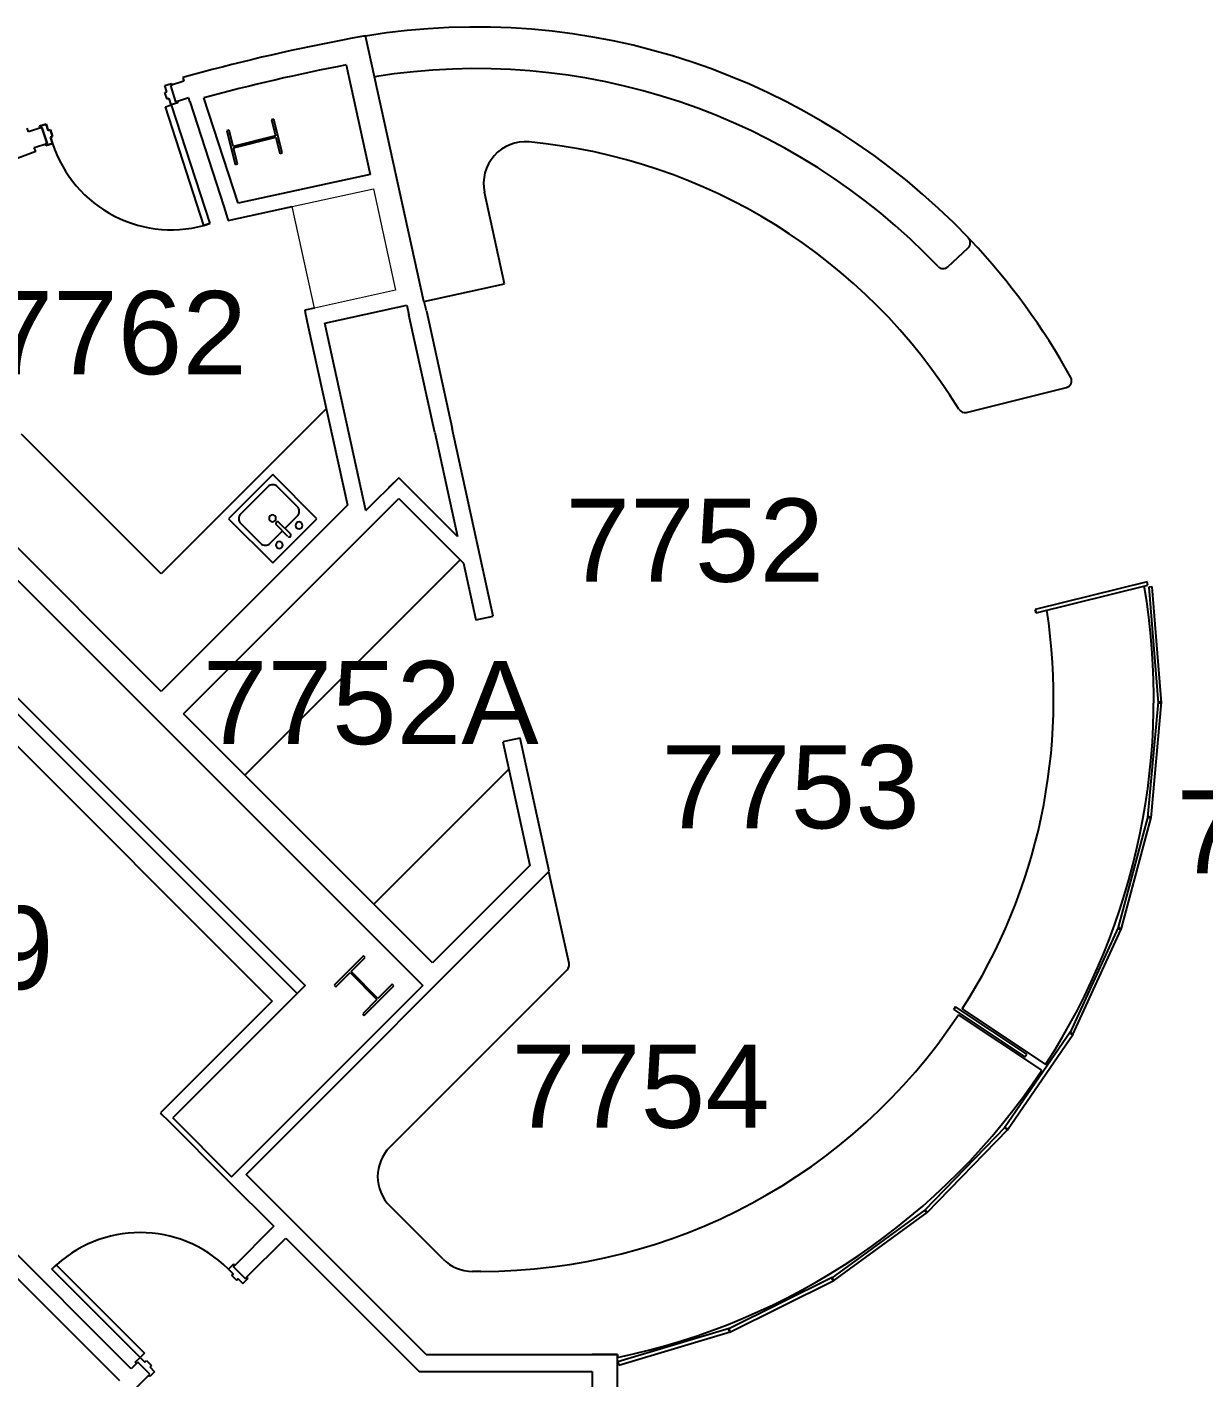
# Model space of a CAD drawing. Header units: inches. Extents: x -59 to 5673, y -29 to 4299.
# Drawn here: x 699.6 to 1039.2, y 3471.1 to 3860.9 of the extents above; entities that cross this region are included whole.
import ezdxf

# ---------------------------------------------------------------- set-up
doc = ezdxf.new("R2010")
doc.units = ezdxf.units.IN
doc.header["$LTSCALE"] = 96
doc.header["$MEASUREMENT"] = 0
for name, color, linetype in [('A-ANNO-ROOM', 4, 'Continuous'), ('A-COLS', 5, 'Continuous'), ('A-DOOR', 2, 'Continuous'), ('A-FLOR-CASE', 3, 'Continuous'), ('A-FLOR-PFIX', 2, 'Continuous'), ('A-GLAZ', 2, 'Continuous'), ('A-WALL-FULL', 6, 'Continuous')]:
    doc.layers.add(name, color=color, linetype=linetype)
doc.styles.add('ARIAL', font='arial.ttf')

msp = doc.modelspace()

# ---------------------------------------------------------------- linework, layer by layer
at = {"layer": 'A-COLS'}
for p, q in [((770.85, 3834.27), (770.15, 3834.1)), ((770.15, 3834.1), (771.31, 3829.45)), ((773.27, 3824.57), (770.85, 3834.27)), ((757.96, 3831.06), (757.27, 3830.89)), ((757.27, 3830.89), (759.69, 3821.18)), ((759.12, 3826.41), (757.96, 3831.06)), ((771.31, 3829.45), (759.12, 3826.41)), ((759.22, 3826.01), (771.41, 3829.05)), ((768.09, 3828.22), (768.66, 3828.79)), ((770.92, 3831.05), (771.51, 3831.64)), ((771.41, 3829.05), (772.57, 3824.4)), ((771.83, 3827.36), (772.43, 3827.95)), ((760.38, 3821.36), (759.22, 3826.01)), ((772.57, 3824.4), (773.27, 3824.57)), ((759.69, 3821.18), (760.38, 3821.36)), ((796.74, 3592.89), (788.25, 3584.4)), ((793.12, 3588.32), (797.21, 3592.41)), ((797.21, 3592.41), (796.74, 3592.89)), ((788.73, 3583.93), (792.82, 3588.02)), ((792.82, 3588.02), (800.57, 3580.27)), ((800.87, 3580.57), (793.12, 3588.32)), ((793.39, 3587.45), (793.69, 3587.75)), ((788.25, 3584.4), (788.73, 3583.93)), ((795.69, 3585.14), (796, 3585.45)), ((796.95, 3575.7), (805.44, 3584.19)), ((804.96, 3584.66), (800.87, 3580.57)), ((805.44, 3584.19), (804.96, 3584.66)), ((800.57, 3580.27), (796.48, 3576.18)), ((796.48, 3576.18), (796.95, 3575.7))]:
    msp.add_line(p, q, dxfattribs=at)
at = {"layer": 'A-DOOR'}
for p, q in [((739.42, 3843.95), (741.33, 3844.57)), ((739.42, 3843.95), (741.33, 3844.57)), ((740.02, 3842.11), (739.42, 3843.95)), ((740.02, 3842.11), (739.42, 3843.95)), ((741.48, 3844.1), (741, 3843.94)), ((741, 3843.94), (742.51, 3839.3)), ((741.33, 3844.57), (741.48, 3844.1)), ((741.33, 3844.57), (741.48, 3844.1)), ((739.43, 3841.92), (740.02, 3842.11)), ((739.43, 3841.92), (740.02, 3842.11)), ((740.05, 3840.02), (739.43, 3841.92)), ((740.05, 3840.02), (739.43, 3841.92)), ((740.64, 3840.21), (740.05, 3840.02)), ((740.64, 3840.21), (740.05, 3840.02)), ((741.24, 3838.37), (740.64, 3840.21)), ((741.24, 3838.37), (740.64, 3840.21)), ((742.51, 3839.3), (742.98, 3839.46)), ((742.98, 3839.46), (743.14, 3838.98)), ((742.98, 3839.46), (743.14, 3838.98)), ((739.57, 3837.83), (741.24, 3838.37)), ((750.68, 3803.58), (739.57, 3837.83)), ((743.14, 3838.98), (741.24, 3838.37)), ((743.14, 3838.98), (741.24, 3838.37)), ((741.24, 3838.37), (752.34, 3804.12)), ((705.18, 3832.85), (703.28, 3832.23)), ((703.28, 3832.23), (705.18, 3832.85)), ((703.28, 3832.23), (703.43, 3831.76)), ((703.43, 3831.76), (703.28, 3832.23)), ((703.43, 3831.76), (703.91, 3831.91)), ((703.91, 3831.91), (703.43, 3831.76)), ((703.91, 3831.91), (705.41, 3827.27)), ((705.41, 3827.27), (703.91, 3831.91)), ((705.78, 3831.01), (705.18, 3832.85)), ((705.18, 3832.85), (705.78, 3831.01)), ((706.37, 3831.2), (705.78, 3831.01)), ((705.78, 3831.01), (706.37, 3831.2)), ((706.99, 3829.3), (706.37, 3831.2)), ((706.37, 3831.2), (706.99, 3829.3)), ((706.39, 3829.1), (706.99, 3829.3)), ((706.99, 3829.3), (706.39, 3829.1)), ((706.99, 3827.26), (706.39, 3829.1)), ((706.39, 3829.1), (706.99, 3827.26)), ((705.41, 3827.27), (704.94, 3827.12)), ((704.94, 3827.12), (705.41, 3827.27)), ((704.94, 3827.12), (705.09, 3826.64)), ((705.09, 3826.64), (704.94, 3827.12)), ((705.09, 3826.64), (706.99, 3827.26)), ((706.99, 3827.26), (705.09, 3826.64)), ((752.34, 3804.12), (750.68, 3803.58)), ((706.84, 3502.48), (708.08, 3503.71)), ((732.29, 3477.02), (706.84, 3502.48)), ((708.08, 3503.71), (733.53, 3478.26)), ((759.16, 3503.89), (757.75, 3502.48)), ((757.75, 3502.48), (759.16, 3503.89)), ((757.75, 3502.48), (759.12, 3501.11)), ((759.12, 3501.11), (757.75, 3502.48)), ((759.12, 3501.11), (758.68, 3500.66)), ((758.68, 3500.66), (759.12, 3501.11)), ((758.68, 3500.66), (760.09, 3499.25)), ((760.09, 3499.25), (758.68, 3500.66)), ((759.52, 3503.54), (759.16, 3503.89)), ((759.16, 3503.89), (759.52, 3503.54)), ((759.16, 3503.18), (759.52, 3503.54)), ((759.52, 3503.54), (759.16, 3503.18)), ((762.61, 3499.74), (759.16, 3503.18)), ((759.16, 3503.18), (762.61, 3499.74)), ((760.09, 3499.25), (760.53, 3499.69)), ((760.53, 3499.69), (760.09, 3499.25)), ((760.53, 3499.69), (761.9, 3498.32)), ((761.9, 3498.32), (760.53, 3499.69)), ((761.9, 3498.32), (763.32, 3499.74)), ((763.32, 3499.74), (761.9, 3498.32)), ((762.96, 3500.09), (762.61, 3499.74)), ((762.61, 3499.74), (762.96, 3500.09)), ((763.32, 3499.74), (762.96, 3500.09)), ((762.96, 3500.09), (763.32, 3499.74)), ((730.88, 3475.61), (732.29, 3477.02)), ((730.88, 3475.61), (732.29, 3477.02)), ((733.53, 3478.26), (732.29, 3477.02)), ((732.29, 3477.02), (733.66, 3475.65)), ((732.29, 3477.02), (733.66, 3475.65)), ((731.23, 3475.25), (730.88, 3475.61)), ((731.23, 3475.25), (730.88, 3475.61)), ((731.59, 3475.61), (731.23, 3475.25)), ((735.03, 3472.16), (731.59, 3475.61)), ((733.66, 3475.65), (734.1, 3476.09)), ((733.66, 3475.65), (734.1, 3476.09)), ((734.1, 3476.09), (735.52, 3474.67)), ((734.1, 3476.09), (735.52, 3474.67)), ((735.52, 3474.67), (735.08, 3474.24)), ((735.52, 3474.67), (735.08, 3474.24)), ((735.08, 3474.24), (736.45, 3472.87)), ((735.08, 3474.24), (736.45, 3472.87)), ((734.68, 3471.81), (735.03, 3472.16)), ((735.03, 3471.45), (734.68, 3471.81)), ((735.03, 3471.45), (734.68, 3471.81)), ((736.45, 3472.87), (735.03, 3471.45)), ((736.45, 3472.87), (735.03, 3471.45))]:
    msp.add_line(p, q, dxfattribs=at)
for centre, start, end in [((741.24, 3838.37), 197.97, 287.97), ((741.24, 3838.37), 197.97, 287.97), ((732.29, 3477.02), 45, 135), ((732.29, 3477.02), 45, 135)]:
    msp.add_arc(centre, 36, start, end, dxfattribs=at)
at = {"layer": 'A-FLOR-CASE', "lineweight": 20}
for p, q in [((776.12, 3809.05), (799.57, 3814.19)), ((799.57, 3814.19), (805.99, 3784.89)), ((782.55, 3779.75), (776.12, 3809.05)), ((805.99, 3784.89), (782.55, 3779.75))]:
    msp.add_line(p, q, dxfattribs=at)
at = {"layer": 'A-FLOR-CASE'}
for p, q in [((837.44, 3786.8), (831.65, 3813.18)), ((965.3, 3791.7), (971.15, 3797.16)), ((814.12, 3781.68), (837.44, 3786.8)), ((970.68, 3749.67), (999.5, 3756.85)), ((785.97, 3750.73), (738.33, 3703.09)), ((738.33, 3703.09), (698.03, 3743.39)), ((762.46, 3645.02), (824.58, 3707.13)), ((838.6, 3646.74), (799.67, 3607.81)), ((856.02, 3590.68), (850.21, 3617.15)), ((804.31, 3537.67), (855.48, 3588.84)), ((992.41, 3559.87), (968.37, 3575.85)), ((969.46, 3577.53), (993.51, 3561.54)), ((819.67, 3505.34), (804.31, 3520.7)), ((830.58, 3501.83), (828.15, 3501.83)), ((869.95, 3477.83), (869.95, 3476.99))]:
    msp.add_line(p, q, dxfattribs=at)
for centre, radius, start, end in [((829.28, 3664.86), 196, 43.5907, 99.3808), ((829.27, 3664.86), 184, 43.6137, 99.1842), ((843.38, 3815.75), 12, 84.6393, 192.372), ((829.22, 3664.91), 163.5, 31.5904, 84.6393), ((969.79, 3798.62), 2, 313, 43.5907), ((970.47, 3797.89), 2, 43.2953, 58.2098), ((829.28, 3664.86), 196, 28.9602, 43.2953), ((963.93, 3793.16), 2, 223.6137, 313), ((999.02, 3758.79), 2, 284, 28.9602), ((970.2, 3751.61), 2, 211.5904, 284), ((830.58, 3667.08), 194.13, 327.0684, 9.64), ((830.58, 3667.08), 165.25, 327.1866, 8.8762), ((854.06, 3590.25), 2, 315, 12.372), ((830.58, 3667.08), 165.25, 270, 326.4931), ((830.58, 3667.08), 194.13, 281.7027, 326.4781), ((812.8, 3529.18), 12, 135, 225), ((828.15, 3513.83), 12, 225, 270)]:
    msp.add_arc(centre, radius, start, end, dxfattribs=at)
at = {"layer": 'A-FLOR-PFIX'}
for p, q in [((770.51, 3731.73), (757.78, 3719)), ((783.24, 3719), (770.51, 3731.73)), ((769.1, 3728.2), (761.32, 3720.42)), ((777.58, 3722.54), (771.93, 3728.2)), ((757.78, 3719), (770.51, 3706.28)), ((770.51, 3706.28), (783.24, 3719)), ((774.05, 3716.18), (777.58, 3719.71)), ((761.32, 3717.59), (766.98, 3711.93)), ((769.81, 3711.93), (773.34, 3715.47)), ((774.93, 3713.88), (771.57, 3717.24)), ((775.64, 3714.58), (772.28, 3717.94))]:
    msp.add_line(p, q, dxfattribs=at)
for centre, radius, start, end in [((770.51, 3726.78), 2, 45, 135), ((776.17, 3721.13), 2, 315, 45), ((762.73, 3719), 2, 135, 225), ((770.45, 3719.07), 1, 45, 225), ((770.45, 3719.07), 1, 225, 45), ((771.93, 3717.59), 0.5, 45, 225), ((778.11, 3717.06), 1, 45, 225), ((778.11, 3717.06), 1, 225, 45), ((768.39, 3713.35), 2, 225, 315), ((772.46, 3711.4), 1, 45, 225), ((772.46, 3711.4), 1, 225, 45), ((775.29, 3714.23), 0.5, 225, 45)]:
    msp.add_arc(centre, radius, start, end, dxfattribs=at)
at = {"layer": 'A-GLAZ'}
for p, q in [((1022.79, 3700.82), (990.52, 3692.78)), ((990.77, 3691.81), (1023.03, 3699.85)), ((1023.03, 3699.85), (1022.79, 3700.82)), ((1024.29, 3699.3), (1023.3, 3699.22)), ((1023.3, 3699.22), (1025.96, 3665.83)), ((1026.95, 3665.91), (1024.29, 3699.3)), ((990.77, 3691.81), (990.52, 3692.78)), ((990.52, 3692.78), (990.77, 3691.81)), ((1025.96, 3666.13), (1022.93, 3632.78)), ((1023.92, 3632.69), (1026.95, 3666.04)), ((1026.95, 3666.04), (1025.96, 3666.13)), ((1025.96, 3665.83), (1026.95, 3665.91)), ((1022.98, 3633.07), (1014.35, 3600.72)), ((1023.94, 3632.82), (1022.98, 3633.07)), ((1015.31, 3600.46), (1023.94, 3632.82)), ((1022.93, 3632.78), (1023.92, 3632.69)), ((1014.45, 3601), (1000.46, 3570.57)), ((1001.37, 3570.15), (1015.35, 3600.58)), ((1014.35, 3600.72), (1015.31, 3600.46)), ((1015.35, 3600.58), (1014.45, 3601)), ((967.56, 3578.19), (967, 3577.36)), ((967, 3577.36), (967.56, 3578.19)), ((967, 3577.36), (987.54, 3563.71)), ((988.09, 3564.54), (967.56, 3578.19)), ((1000.61, 3570.83), (981.68, 3543.21)), ((1000.46, 3570.57), (1001.37, 3570.15)), ((1001.43, 3570.26), (1000.61, 3570.83)), ((982.5, 3542.64), (1001.43, 3570.26)), ((987.54, 3563.71), (988.09, 3564.54)), ((981.86, 3543.44), (958.53, 3519.42)), ((981.68, 3543.21), (982.5, 3542.64)), ((982.58, 3542.74), (981.86, 3543.44)), ((959.25, 3518.72), (982.58, 3542.74)), ((958.75, 3519.62), (931.69, 3499.89)), ((932.28, 3499.09), (959.34, 3518.81)), ((958.53, 3519.42), (959.25, 3518.72)), ((959.34, 3518.81), (958.75, 3519.62)), ((931.94, 3500.05), (901.93, 3485.19)), ((902.38, 3484.29), (932.39, 3499.15)), ((931.69, 3499.89), (932.28, 3499.09)), ((932.39, 3499.15), (931.94, 3500.05)), ((902.21, 3485.3), (870.11, 3475.74)), ((901.93, 3485.19), (902.38, 3484.29)), ((902.49, 3484.34), (902.21, 3485.3)), ((870.4, 3474.78), (902.49, 3484.34)), ((870.11, 3475.74), (870.4, 3474.78))]:
    msp.add_line(p, q, dxfattribs=at)
at = {"layer": 'A-WALL-FULL'}
for p, q in [((793.44, 3857.6), (790.18, 3856.99)), ((796.7, 3858.19), (793.44, 3857.6)), ((797.01, 3858.25), (796.7, 3858.19)), ((797.31, 3858.3), (797.01, 3858.25)), ((814.12, 3781.68), (797.31, 3858.3)), ((791.73, 3849.9), (798.66, 3818.34)), ((744.88, 3845.2), (741, 3843.94)), ((741, 3843.94), (742.51, 3839.3)), ((744.58, 3846.29), (744.88, 3845.2)), ((742.51, 3839.3), (746.19, 3840.5)), ((746.19, 3840.5), (746.53, 3839.3)), ((760.56, 3809.99), (750.68, 3840.44)), ((746.58, 3839.32), (756.39, 3809.07)), ((700.03, 3830.65), (699.64, 3831.71)), ((703.91, 3831.91), (700.03, 3830.65)), ((705.41, 3827.27), (703.91, 3831.91)), ((701.73, 3826.08), (705.41, 3827.27)), ((702.16, 3824.91), (701.73, 3826.08)), ((798.66, 3818.34), (760.56, 3809.99)), ((756.39, 3809.07), (757.51, 3805.61)), ((757.71, 3805.01), (776.12, 3809.05)), ((757.51, 3805.61), (757.71, 3805.01)), ((738.33, 3669.15), (620.58, 3786.9)), ((814.12, 3781.68), (813.08, 3786.44)), ((614.98, 3783.13), (811.96, 3586.15)), ((814.85, 3778.95), (814.24, 3781.71)), ((782.55, 3779.75), (779.74, 3779.13)), ((779.74, 3779.13), (779.88, 3778.52)), ((779.88, 3778.52), (780.79, 3774.37)), ((785.55, 3775.41), (809.24, 3780.61)), ((809.24, 3780.61), (809.84, 3777.85)), ((817.29, 3743.91), (809.84, 3777.85)), ((814.85, 3778.95), (822.29, 3745.01)), ((780.79, 3774.37), (792.08, 3722.89)), ((797.41, 3721.33), (785.55, 3775.41)), ((813.82, 3584.3), (630.59, 3767.53)), ((613.62, 3750.55), (779.87, 3584.3)), ((817.29, 3743.91), (823.88, 3713.85)), ((834.15, 3690.88), (822.28, 3745.01)), ((797.41, 3721.33), (806.9, 3730.82)), ((806.9, 3730.82), (804.34, 3728.26)), ((823.88, 3713.85), (806.9, 3730.82)), ((804.34, 3728.26), (803.9, 3727.82)), ((792.08, 3722.89), (738.33, 3669.15)), ((744.79, 3662.69), (806.9, 3724.81)), ((794.4, 3712.31), (806.9, 3724.81)), ((806.9, 3724.81), (825.57, 3706.15)), ((777.56, 3581.99), (649.64, 3709.91)), ((644.95, 3705.23), (770.38, 3579.8)), ((825.57, 3706.15), (829.16, 3689.78)), ((829.16, 3689.78), (834.17, 3690.88)), ((816.64, 3590.84), (744.79, 3662.69)), ((841.88, 3655.71), (836.87, 3654.61)), ((836.87, 3654.61), (844.71, 3618.9)), ((850.31, 3617.26), (841.88, 3655.71)), ((729.73, 3473.75), (571.6, 3631.88)), ((568.16, 3628.43), (726.28, 3470.3)), ((762.82, 3529.76), (850.31, 3617.26)), ((815.58, 3582.53), (850.31, 3617.26)), ((844.71, 3618.9), (816.64, 3590.84)), ((811.96, 3586.15), (812.4, 3585.71)), ((779.87, 3584.3), (741.69, 3546.11)), ((758.66, 3529.14), (813.82, 3584.3)), ((813.82, 3584.3), (761.05, 3531.53)), ((796.84, 3567.33), (813.82, 3584.3)), ((812.4, 3585.71), (813.82, 3584.3)), ((770.38, 3579.8), (738.13, 3547.55)), ((738.13, 3547.55), (738.57, 3547.11)), ((738.57, 3547.11), (740.34, 3545.34)), ((740.34, 3545.34), (757.6, 3528.08)), ((758.66, 3529.14), (741.69, 3546.11)), ((741.69, 3546.11), (758.66, 3529.14)), ((757.6, 3528.08), (770.83, 3514.85)), ((814.75, 3477.83), (762.82, 3529.76)), ((770.83, 3514.85), (759.16, 3503.18)), ((762.61, 3499.74), (774.28, 3511.4)), ((774.28, 3511.4), (812.73, 3472.95)), ((759.16, 3503.18), (762.61, 3499.74)), ((814.75, 3477.83), (869.95, 3477.83)), ((869.33, 3477.83), (862.7, 3477.83)), ((869.95, 3477.83), (869.33, 3477.83)), ((869.95, 3468.08), (869.95, 3477.83)), ((731.59, 3475.61), (729.73, 3473.75)), ((735.03, 3472.16), (731.59, 3475.61)), ((722.31, 3459.43), (735.03, 3472.16)), ((812.73, 3472.95), (862.7, 3472.95)), ((862.7, 3472.95), (862.7, 3468.08))]:
    msp.add_line(p, q, dxfattribs=at)
for radius, start, end in [(566, 100.8351, 105.5777), (558.75, 100.8151, 105.1361), (558.75, 105.5723, 105.5777), (558.75, 110.3623, 115.7517)]:
    msp.add_arc((896.58, 3301.08), radius, start, end, dxfattribs=at)

# ---------------------------------------------------------------- texts
at = {"layer": 'A-ANNO-ROOM', "style": 'ARIAL'}
for s, p in [('7762', (688.51, 3760.68)), ('7752', (855, 3700.81)), ('7752A', (750.34, 3653.95)), ('7753', (882.66, 3629.65)), ('7773', (1031.23, 3616.64)), ('7749', (632.73, 3583.22)), ('7754', (839.37, 3543.26))]:
    msp.add_text(s, height=24, dxfattribs=at).set_placement(p)

doc.saveas('drawing.dxf')
